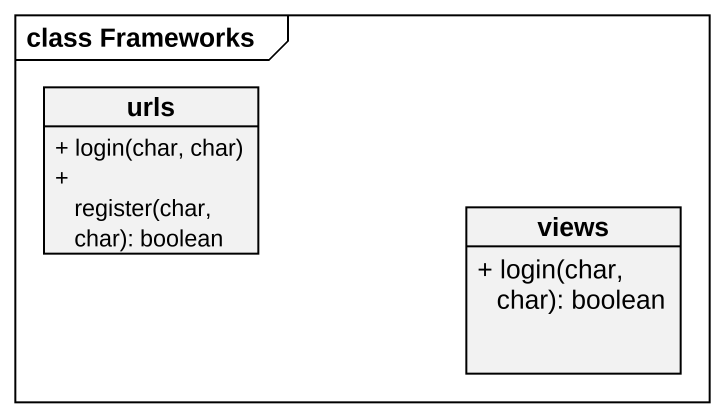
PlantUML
@startuml
mainframe class Frameworks
hide circle
hide empty members
skinparam classAttributeIconSize 0
class urls {
  + login(char, char)
  + register(char, char): boolean
}
class views {
  + login(char, char): boolean
}
@enduml
